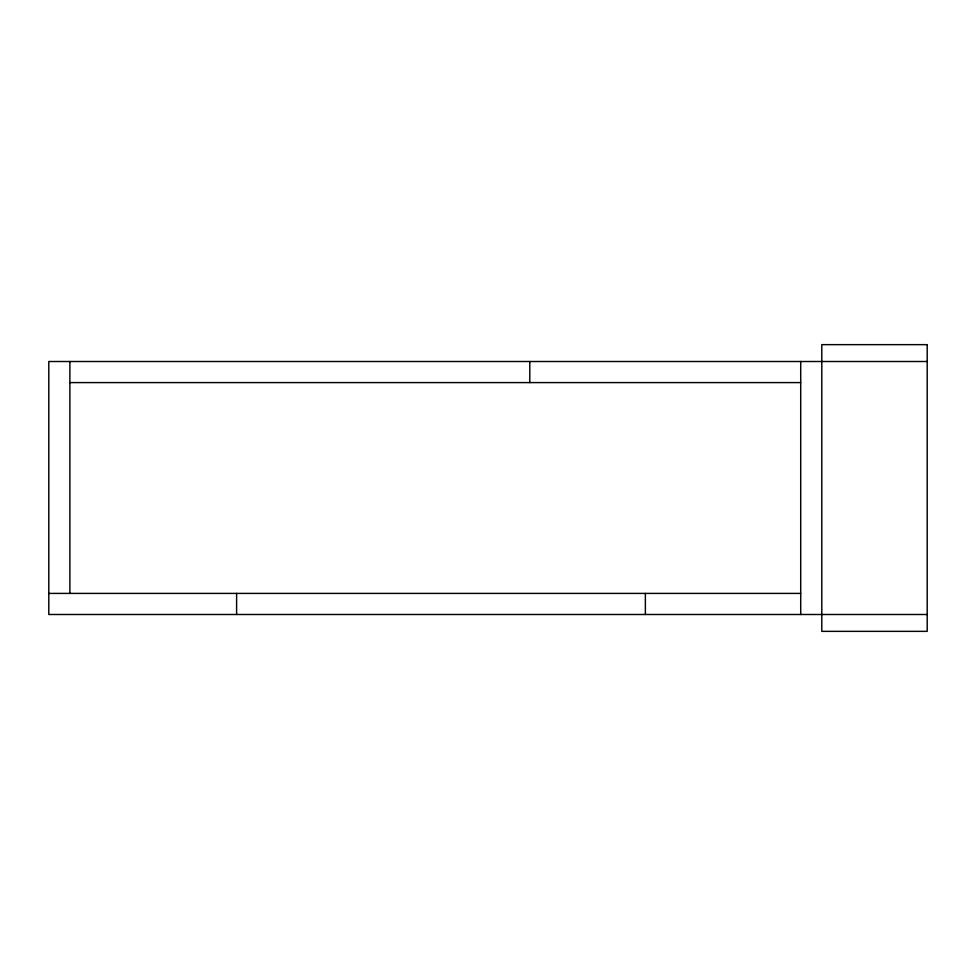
<?xml version="1.0" encoding="UTF-8"?>
<svg xmlns="http://www.w3.org/2000/svg" width="976" height="976" viewBox="0 0 976 976"><rect width="100%" height="100%" fill="white"/><g stroke="black" fill="none" stroke-linecap="round" stroke-linejoin="round"><path stroke-width="1.46" d="M927.2 361.51L48.8 361.51L48.8 614.49L927.2 614.49M69.882 382.592L800.71 382.592M48.8 593.408L800.71 593.408M800.71 361.51L800.71 614.49M645.368 593.408L645.368 614.49M529.797 361.51L529.797 382.592M236.607 593.408L236.607 614.49M69.882 361.51L69.882 593.408M927.2 344.65L821.792 344.65L821.792 631.35L927.2 631.35L927.2 344.65"/></g></svg>
